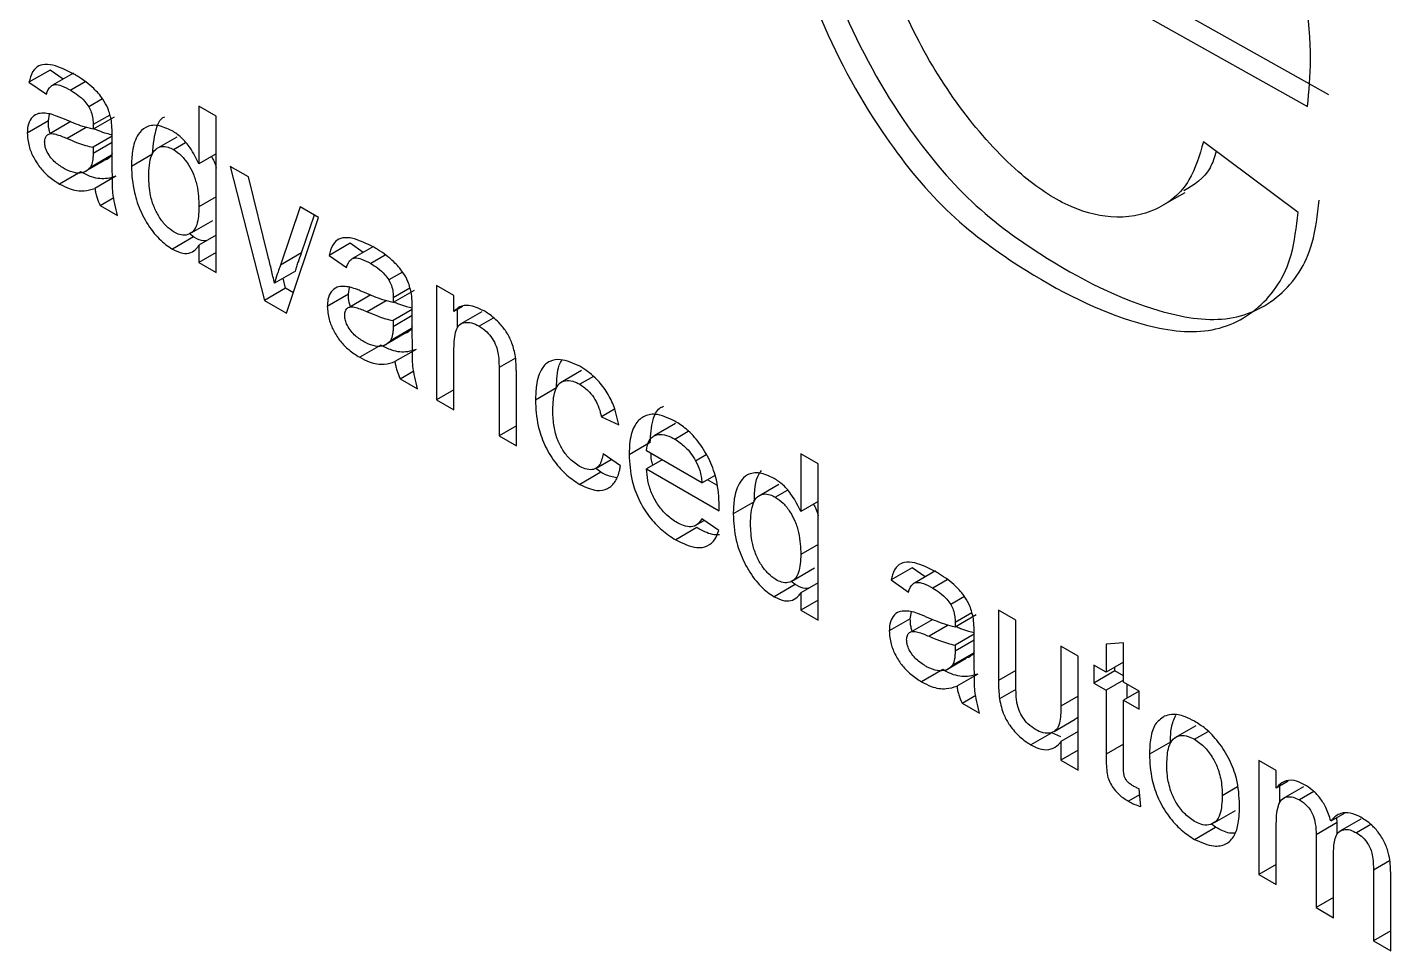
# Model space of a CAD drawing. Extents: x 75 to 2075, y 25 to 1460.
# Drawn here: x 1906.14 to 1915.29, y 1038.83 to 1045.03 of the extents above; entities that cross this region are included whole.
import ezdxf

# ---------------------------------------------------------------- set-up
doc = ezdxf.new("R2010")
doc.units = 0
doc.header["$LTSCALE"] = 5
doc.linetypes.add('SLD-KATı', pattern=[0])
doc.layers.get('0').update_dxf_attribs({"linetype": 'CONTINUOUS'})

msp = doc.modelspace()

# ---------------------------------------------------------------- linework, layer by layer
at = {"color": 7, "linetype": 'SLD-KATı'}
for p, q in [((1911.9722, 1046.2059), (1914.8755, 1044.5776)), ((1911.8308, 1046.1242), (1914.7341, 1044.496)), ((1906.294, 1044.7416), (1906.1525, 1044.66)), ((1906.3815, 1044.6809), (1906.294, 1044.7416)), ((1906.4509, 1044.721), (1906.3095, 1044.6393)), ((1906.1525, 1044.66), (1906.2689, 1044.5793)), ((1906.5285, 1044.6615), (1906.4323, 1044.606)), ((1906.6455, 1044.5489), (1906.5533, 1044.4956)), ((1907.4098, 1044.4316), (1907.2934, 1044.4988)), ((1907.2934, 1044.4988), (1907.2934, 1044.1114)), ((1906.2823, 1044.4003), (1906.1409, 1044.3186)), ((1906.2823, 1044.4003), (1906.2903, 1044.4461)), ((1906.433, 1044.3953), (1906.2916, 1044.3137)), ((1906.7241, 1044.4261), (1906.5827, 1044.3444)), ((1906.6946, 1044.4397), (1906.5833, 1044.3754)), ((1907.4098, 1043.383), (1907.4098, 1044.4316)), ((1906.5833, 1044.2231), (1906.5827, 1044.1844)), ((1906.7112, 1044.297), (1906.5833, 1044.2231)), ((1906.7113, 1044.1189), (1906.7113, 1044.283)), ((1907.1452, 1044.2919), (1907.0038, 1044.2103)), ((1907.1217, 1044.208), (1907.2033, 1044.2552)), ((1914.6706, 1043.786), (1914.0355, 1044.2596)), ((1906.5152, 1044.0538), (1906.6566, 1044.1354)), ((1906.7069, 1044.1697), (1906.5654, 1044.088)), ((1906.7113, 1044.1836), (1906.7069, 1044.1697)), ((1906.9808, 1044.1764), (1906.8394, 1044.0948)), ((1907.4098, 1044.1786), (1907.2934, 1044.1114)), ((1906.4995, 1044.0583), (1906.3581, 1043.9767)), ((1906.7363, 1044.0292), (1906.5949, 1043.9475)), ((1907.6261, 1044.0244), (1907.5029, 1044.0955)), ((1907.5029, 1044.0955), (1907.7336, 1043.1961)), ((1907.7583, 1043.4891), (1907.6261, 1044.0244)), ((1906.6298, 1043.8333), (1906.7219, 1043.8864)), ((1907.4098, 1043.89), (1907.2934, 1043.8228)), ((1913.7707, 1043.8384), (1913.9121, 1043.9201)), ((1906.6298, 1043.8333), (1906.7463, 1043.7661)), ((1907.9735, 1043.8238), (1907.8406, 1043.433)), ((1907.8811, 1043.1109), (1908.0967, 1043.7527)), ((1908.0967, 1043.7527), (1907.9735, 1043.8238)), ((1907.982, 1043.5147), (1908.0685, 1043.769)), ((1907.2446, 1043.6512), (1907.386, 1043.7328)), ((1907.256, 1043.6216), (1907.1146, 1043.54)), ((1907.256, 1043.6216), (1907.2268, 1043.6445)), ((1907.4098, 1043.6331), (1907.2934, 1043.5659)), ((1908.3079, 1043.579), (1908.1665, 1043.4973)), ((1908.3955, 1043.5183), (1908.3079, 1043.579)), ((1907.2934, 1043.5659), (1907.2934, 1043.4502)), ((1907.4098, 1043.5174), (1907.2934, 1043.4502)), ((1907.982, 1043.5147), (1907.8406, 1043.433)), ((1908.1665, 1043.4973), (1908.2829, 1043.4167)), ((1908.4649, 1043.5583), (1908.3234, 1043.4767)), ((1908.5425, 1043.4989), (1908.4463, 1043.4434)), ((1907.2934, 1043.4502), (1907.4098, 1043.383)), ((1907.9412, 1043.3924), (1907.7998, 1043.3108)), ((1908.6595, 1043.3862), (1908.5672, 1043.333)), ((1907.875, 1043.2777), (1907.8579, 1043.3443)), ((1909.0047, 1043.2285), (1908.8883, 1043.2957)), ((1908.8883, 1043.2957), (1908.8883, 1042.5295)), ((1907.875, 1043.2777), (1907.7336, 1043.1961)), ((1907.927, 1043.2477), (1907.875, 1043.2777)), ((1908.2963, 1043.2376), (1908.1549, 1043.156)), ((1908.2963, 1043.2376), (1908.3043, 1043.2834)), ((1908.447, 1043.2326), (1908.3055, 1043.151)), ((1908.7381, 1043.2634), (1908.5967, 1043.1818)), ((1908.7086, 1043.277), (1908.5973, 1043.2127)), ((1909.0047, 1043.1216), (1909.0047, 1043.2285)), ((1907.7336, 1043.1961), (1907.8811, 1043.1109)), ((1908.7252, 1043.1343), (1908.5973, 1043.0605)), ((1908.7253, 1042.9563), (1908.7253, 1043.1203)), ((1909.0628, 1043.1551), (1909.0047, 1043.1216)), ((1909.0297, 1043.0113), (1909.0297, 1043.1361)), ((1909.1922, 1043.1198), (1909.0507, 1043.0382)), ((1908.5973, 1043.0605), (1908.5967, 1043.0217)), ((1908.7253, 1043.021), (1908.7208, 1043.007)), ((1909.269, 1043.0776), (1909.1744, 1043.023)), ((1908.5292, 1042.8911), (1908.6706, 1042.9728)), ((1908.7208, 1043.007), (1908.5794, 1042.9254)), ((1908.5135, 1042.8957), (1908.3721, 1042.8141)), ((1908.7503, 1042.8665), (1908.6089, 1042.7849)), ((1909.0047, 1042.4623), (1909.0047, 1042.8731)), ((1909.3074, 1042.745), (1909.3074, 1042.2875)), ((1908.6438, 1042.6706), (1908.7359, 1042.7238)), ((1908.6438, 1042.6706), (1908.7602, 1042.6034)), ((1909.4238, 1042.2203), (1909.4238, 1042.6892)), ((1909.8609, 1042.7247), (1909.7195, 1042.6431)), ((1909.9412, 1042.6853), (1909.8504, 1042.6328)), ((1909.0047, 1042.5967), (1908.8883, 1042.5295)), ((1909.6933, 1042.6082), (1909.5519, 1042.5266)), ((1908.8883, 1042.5295), (1909.0047, 1042.4623)), ((1910.0814, 1042.4656), (1909.9942, 1042.4153)), ((1909.9942, 1042.4153), (1910.1106, 1042.3616)), ((1909.4238, 1042.3548), (1909.3074, 1042.2875)), ((1909.3074, 1042.2875), (1909.4238, 1042.2203)), ((1910.4912, 1042.3689), (1910.3498, 1042.2872)), ((1910.4866, 1042.2655), (1910.5773, 1042.3178)), ((1910.3219, 1042.2418), (1910.1805, 1042.1601)), ((1909.9585, 1042.0692), (1910.0611, 1042.1284)), ((1910.1223, 1042.086), (1910.0059, 1042.1666)), ((1910.6694, 1041.9718), (1910.2969, 1042.1868)), ((1910.4017, 1042.1263), (1910.2969, 1042.0658)), ((1910.6267, 1042.1204), (1910.6972, 1042.161)), ((1911.4494, 1042.0995), (1911.333, 1042.1667)), ((1911.333, 1042.1667), (1911.333, 1041.7794)), ((1909.9912, 1042.0426), (1909.8498, 1041.961)), ((1909.9912, 1042.0426), (1909.9558, 1042.0697)), ((1910.2969, 1042.0658), (1910.7853, 1041.7839)), ((1910.6694, 1041.9718), (1910.756, 1042.0217)), ((1911.4494, 1041.051), (1911.4494, 1042.0995)), ((1910.7702, 1041.9559), (1910.7061, 1041.9929)), ((1911.1848, 1041.9599), (1911.0434, 1041.8782)), ((1911.1613, 1041.876), (1911.2429, 1041.9231)), ((1911.0204, 1041.8444), (1910.879, 1041.7628)), ((1911.4494, 1041.8466), (1911.333, 1041.7794)), ((1910.6348, 1041.6711), (1910.4934, 1041.5895)), ((1910.6205, 1041.6828), (1910.6841, 1041.7195)), ((1910.7822, 1041.6512), (1910.6682, 1041.7305)), ((1911.4494, 1041.558), (1911.333, 1041.4908)), ((1911.2842, 1041.3192), (1911.4256, 1041.4008)), ((1912.0798, 1041.4015), (1911.9384, 1041.3199)), ((1912.1674, 1041.3408), (1912.0798, 1041.4015)), ((1912.2367, 1041.3809), (1912.0953, 1041.2992)), ((1911.2956, 1041.2896), (1911.1542, 1041.208)), ((1911.2956, 1041.2896), (1911.2664, 1041.3125)), ((1911.4494, 1041.3011), (1911.333, 1041.2339)), ((1911.9384, 1041.3199), (1912.0548, 1041.2392)), ((1912.3143, 1041.3215), (1912.2181, 1041.2659)), ((1911.333, 1041.2339), (1911.333, 1041.1182)), ((1912.4313, 1041.2088), (1912.3391, 1041.1556)), ((1911.4494, 1041.1854), (1911.333, 1041.1182)), ((1911.333, 1041.1182), (1911.4494, 1041.051)), ((1912.0681, 1041.0602), (1912.0761, 1041.106)), ((1912.4805, 1041.0996), (1912.3691, 1041.0353)), ((1912.7766, 1041.0511), (1912.6601, 1041.1183)), ((1912.6601, 1041.1183), (1912.6601, 1040.6459)), ((1912.0681, 1041.0602), (1911.9267, 1040.9786)), ((1912.2188, 1041.0552), (1912.0774, 1040.9736)), ((1912.51, 1041.086), (1912.3686, 1041.0043)), ((1912.7766, 1040.6344), (1912.7766, 1041.0511)), ((1912.4971, 1040.9569), (1912.3691, 1040.883)), ((1912.4972, 1040.7788), (1912.4972, 1040.9429)), ((1912.4927, 1040.8296), (1912.3513, 1040.748)), ((1912.3691, 1040.883), (1912.3686, 1040.8443)), ((1912.4972, 1040.8435), (1912.4927, 1040.8296)), ((1913.1956, 1040.8092), (1913.0792, 1040.8764)), ((1913.0792, 1040.8764), (1913.0792, 1040.4739)), ((1913.4983, 1040.8974), (1913.3819, 1040.8882)), ((1913.3819, 1040.8882), (1913.3819, 1040.7016)), ((1913.4983, 1040.6344), (1913.4983, 1040.8974)), ((1912.3011, 1040.7137), (1912.4425, 1040.7953)), ((1913.1956, 1040.0429), (1913.1956, 1040.8092)), ((1913.3819, 1040.7016), (1913.3004, 1040.7487)), ((1913.3004, 1040.7487), (1913.3004, 1040.6277)), ((1913.4983, 1040.7688), (1913.3819, 1040.7016)), ((1913.4418, 1040.7093), (1913.4418, 1040.7362)), ((1912.2853, 1040.7183), (1912.1439, 1040.6366)), ((1912.5222, 1040.6891), (1912.3807, 1040.6074)), ((1913.4418, 1040.7093), (1913.3004, 1040.6277)), ((1913.4983, 1040.6478), (1913.3819, 1040.5806)), ((1913.4983, 1040.6767), (1913.4418, 1040.7093)), ((1912.4157, 1040.4932), (1912.5077, 1040.5463)), ((1912.7772, 1040.5854), (1912.6667, 1040.5216)), ((1913.3004, 1040.6277), (1913.3819, 1040.5806)), ((1913.3819, 1040.5806), (1913.3819, 1040.1507)), ((1913.6031, 1040.5739), (1913.4983, 1040.6344)), ((1913.6031, 1040.5739), (1913.4983, 1040.5134)), ((1913.5233, 1040.5279), (1913.5233, 1040.62)), ((1913.6031, 1040.453), (1913.6031, 1040.5739)), ((1912.4157, 1040.4932), (1912.5321, 1040.426)), ((1913.4983, 1040.0786), (1913.4983, 1040.5134)), ((1913.4983, 1040.5134), (1913.6031, 1040.453)), ((1913.0341, 1040.3036), (1913.1755, 1040.3852)), ((1913.0189, 1040.2948), (1912.8775, 1040.2131)), ((1913.0791, 1040.2686), (1913.0189, 1040.2948)), ((1913.1956, 1040.3025), (1913.0792, 1040.2353)), ((1913.9844, 1040.342), (1913.843, 1040.2603)), ((1913.976, 1040.2511), (1914.0664, 1040.3033)), ((1913.0792, 1040.2353), (1913.0792, 1040.1101)), ((1913.8144, 1040.2321), (1913.6729, 1040.1505)), ((1913.1956, 1040.1773), (1913.0792, 1040.1101)), ((1913.0792, 1040.1101), (1913.1956, 1040.0429)), ((1914.5242, 1040.0422), (1914.4078, 1040.1094)), ((1914.4078, 1040.1094), (1914.4078, 1039.3431)), ((1914.5242, 1039.9227), (1914.5242, 1040.0422)), ((1913.6147, 1039.7991), (1913.6031, 1039.9186)), ((1914.2636, 1039.9313), (1914.1619, 1039.8726)), ((1914.6046, 1039.9691), (1914.5242, 1039.9227)), ((1914.5492, 1039.8247), (1914.5492, 1039.9371)), ((1914.7076, 1039.9322), (1914.5662, 1039.8506)), ((1913.6071, 1039.8778), (1913.5327, 1039.8349)), ((1914.7758, 1039.8997), (1914.6803, 1039.8445)), ((1914.1088, 1039.6924), (1914.2502, 1039.774)), ((1914.9799, 1039.7539), (1914.8902, 1039.7021)), ((1914.9334, 1039.6918), (1914.9299, 1039.7251)), ((1913.976, 1039.579), (1914.1174, 1039.6606)), ((1914.1174, 1039.6606), (1914.0868, 1039.6841)), ((1914.5242, 1039.2759), (1914.5242, 1039.6662)), ((1914.9334, 1039.6918), (1914.792, 1039.6101)), ((1914.9334, 1039.6116), (1914.9334, 1039.6918)), ((1915.0926, 1039.7156), (1914.9512, 1039.6339)), ((1915.1592, 1039.6787), (1915.0634, 1039.6234)), ((1914.792, 1039.6101), (1914.792, 1039.1214)), ((1914.9084, 1039.0541), (1914.9084, 1039.4913)), ((1914.5242, 1039.4103), (1914.4078, 1039.3431)), ((1915.1762, 1039.3734), (1915.1762, 1038.8996)), ((1914.4078, 1039.3431), (1914.5242, 1039.2759)), ((1915.2926, 1038.8324), (1915.2926, 1039.3558)), ((1914.9084, 1039.1886), (1914.792, 1039.1214)), ((1914.792, 1039.1214), (1914.9084, 1039.0541)), ((1915.2926, 1038.9668), (1915.1762, 1038.8996)), ((1915.1762, 1038.8996), (1915.2926, 1038.8324))]:
    msp.add_line(p, q, dxfattribs=at)
at = {"color": 8, "linetype": 'SLD-KATı'}
for p, q in [((1906.5366, 1044.3566), (1906.4081, 1044.2824)), ((1906.5827, 1044.1844), (1906.7113, 1044.2586)), ((1908.5506, 1043.194), (1908.4221, 1043.1198)), ((1908.5967, 1043.0217), (1908.7253, 1043.0959)), ((1909.4185, 1042.8092), (1909.3074, 1042.745)), ((1912.3225, 1041.0165), (1912.1939, 1040.9423)), ((1912.3686, 1040.8443), (1912.4972, 1040.9185)), ((1912.7766, 1040.7131), (1912.6601, 1040.6459)), ((1913.1956, 1040.5411), (1913.0792, 1040.4739)), ((1913.4983, 1040.2179), (1913.3819, 1040.1507)), ((1915.2843, 1039.4359), (1915.1762, 1039.3734))]:
    msp.add_line(p, q, dxfattribs=at)
at = {"color": 7, "linetype": 'SLD-KATı'}
for points, knots in [([(1914.7341, 1044.496), (1914.7435, 1044.5995), (1914.776, 1044.9576), (1914.6535, 1045.68), (1914.3404, 1046.5364), (1913.9153, 1047.2604), (1913.4441, 1047.7755), (1912.9302, 1048.121), (1912.3588, 1048.3322), (1911.7887, 1048.3149), (1911.3689, 1047.9979), (1911.2292, 1047.5937), (1911.2079, 1047.3587), (1911.2048, 1047.3249)], [0, 0, 0, 0, 0.04943, 0.170898, 0.294157, 0.391934, 0.475224, 0.55822, 0.65753, 0.774977, 0.88758, 0.98383, 1, 1, 1, 1]), ([(1911.2048, 1047.3249), (1911.1912, 1047.225), (1911.1344, 1046.8064), (1911.1459, 1046.0809), (1911.4179, 1045.1255), (1911.8197, 1044.3713), (1912.3009, 1043.7745), (1912.8994, 1043.3391), (1913.4952, 1043.042), (1914.0587, 1042.9509), (1914.4211, 1043.1177), (1914.629, 1043.4206), (1914.6594, 1043.6876), (1914.6706, 1043.786)], [0, 0, 0, 0, 0.047453, 0.198857, 0.306553, 0.414427, 0.497067, 0.57973, 0.713869, 0.794697, 0.875772, 0.954184, 1, 1, 1, 1]), ([(1911.3462, 1047.4065), (1911.3327, 1047.3066), (1911.2759, 1046.8881), (1911.2873, 1046.1625), (1911.5593, 1045.2071), (1911.9611, 1044.4529), (1912.4424, 1043.8562), (1913.0408, 1043.4207), (1913.6366, 1043.1237), (1914.2001, 1043.0325), (1914.5625, 1043.1993), (1914.7704, 1043.5022), (1914.8008, 1043.7692), (1914.812, 1043.8677)], [0, 0, 0, 0, 0.047453, 0.198857, 0.306553, 0.414427, 0.497067, 0.57973, 0.713869, 0.794697, 0.875772, 0.954184, 1, 1, 1, 1]), ([(1914.0355, 1044.2596), (1914.0084, 1044.1685), (1913.9477, 1043.9636), (1913.7262, 1043.786), (1913.4354, 1043.7312), (1913.1091, 1043.8206), (1912.7583, 1044.0663), (1912.4073, 1044.4574), (1912.0776, 1044.986), (1911.8674, 1045.5209), (1911.8097, 1045.9146), (1911.8261, 1046.0774), (1911.8308, 1046.1242)], [0, 0, 0, 0, 0.08451, 0.190009, 0.296524, 0.389322, 0.482216, 0.602833, 0.725593, 0.867553, 0.961857, 1, 1, 1, 1]), ([(1906.4532, 1044.7149), (1906.4054, 1044.7392), (1906.3324, 1044.7763), (1906.2452, 1044.783), (1906.191, 1044.7572), (1906.1647, 1044.7095), (1906.1555, 1044.6719), (1906.1525, 1044.66)], [0, 0, 0, 0, 0.36055, 0.551569, 0.709309, 0.907228, 1, 1, 1, 1]), ([(1906.7057, 1044.4011), (1906.6994, 1044.4293), (1906.6886, 1044.4782), (1906.6451, 1044.5557), (1906.5751, 1044.6335), (1906.5066, 1044.6831), (1906.4616, 1044.7099), (1906.4532, 1044.7149)], [0, 0, 0, 0, 0.2058886, 0.3574239, 0.5758367, 0.920532, 1, 1, 1, 1]), ([(1906.2689, 1044.5793), (1906.2771, 1044.6005), (1906.2894, 1044.6326), (1906.3294, 1044.6477), (1906.376, 1044.6362), (1906.4116, 1044.6171), (1906.4323, 1044.606)], [0, 0, 0, 0, 0.32916, 0.497847, 0.708954, 1, 1, 1, 1]), ([(1906.4323, 1044.606), (1906.4483, 1044.596), (1906.4805, 1044.576), (1906.5228, 1044.5383), (1906.5446, 1044.5077), (1906.5533, 1044.4956)], [0, 0, 0, 0, 0.375568, 0.753665, 1, 1, 1, 1]), ([(1906.5533, 1044.4956), (1906.5597, 1044.4834), (1906.5742, 1044.4563), (1906.5821, 1044.4144), (1906.5829, 1044.388), (1906.5833, 1044.3754)], [0, 0, 0, 0, 0.300025, 0.66691, 1, 1, 1, 1]), ([(1906.2951, 1044.447), (1906.2637, 1044.4514), (1906.213, 1044.4584), (1906.1649, 1044.4195), (1906.1435, 1044.3727), (1906.1417, 1044.3343), (1906.1409, 1044.3186)], [0, 0, 0, 0, 0.377155, 0.609217, 0.840742, 1, 1, 1, 1]), ([(1906.2957, 1044.316), (1906.2925, 1044.3257), (1906.2827, 1044.3553), (1906.2825, 1044.3822), (1906.2823, 1044.4003)], [0, 0, 0, 0, 0.326525, 1, 1, 1, 1]), ([(1906.3908, 1044.4111), (1906.3828, 1044.4146), (1906.3667, 1044.4215), (1906.3347, 1044.4344), (1906.3109, 1044.442), (1906.2951, 1044.447)], [0, 0, 0, 0, 0.250206, 0.500436, 1, 1, 1, 1]), ([(1906.5827, 1044.3444), (1906.56, 1044.3498), (1906.5173, 1044.36), (1906.4528, 1044.3847), (1906.4115, 1044.4023), (1906.3908, 1044.4111)], [0, 0, 0, 0, 0.361582, 0.680507, 1, 1, 1, 1]), ([(1906.7113, 1044.283), (1906.7113, 1044.2926), (1906.7112, 1044.3119), (1906.7104, 1044.3508), (1906.7076, 1044.381), (1906.7057, 1044.4011)], [0, 0, 0, 0, 0.250446, 0.500916, 1, 1, 1, 1]), ([(1906.9808, 1044.1764), (1906.9871, 1044.2422), (1906.9965, 1044.3401), (1907.0371, 1044.419), (1907.0617, 1044.4274), (1907.0629, 1044.4279)], [0, 0, 0, 0, 0.6594878, 0.9823993, 1, 1, 1, 1]), ([(1906.1409, 1044.3186), (1906.143, 1044.2896), (1906.1467, 1044.2366), (1906.1816, 1044.153), (1906.2277, 1044.082), (1906.289, 1044.0206), (1906.3334, 1043.9924), (1906.3581, 1043.9767)], [0, 0, 0, 0, 0.22145, 0.404864, 0.587972, 0.771466, 1, 1, 1, 1]), ([(1906.2573, 1044.259), (1906.2583, 1044.2692), (1906.2603, 1044.2898), (1906.2756, 1044.3086), (1906.2997, 1044.3176), (1906.3449, 1044.3091), (1906.3827, 1044.2931), (1906.4081, 1044.2824)], [0, 0, 0, 0, 0.14185, 0.284625, 0.418595, 0.61021, 1, 1, 1, 1]), ([(1906.5833, 1044.3754), (1906.5833, 1044.3728), (1906.5832, 1044.3676), (1906.5829, 1044.3574), (1906.5828, 1044.3496), (1906.5827, 1044.3444)], [0, 0, 0, 0, 0.250125, 0.500209, 1, 1, 1, 1]), ([(1906.589, 1044.348), (1906.5992, 1044.3438), (1906.6272, 1044.3322), (1906.6682, 1044.3176), (1906.6983, 1044.3109), (1906.7112, 1044.308)], [0, 0, 0, 0, 0.246328, 0.678209, 1, 1, 1, 1]), ([(1907.1141, 1044.3334), (1907.0812, 1044.3486), (1907.016, 1044.3786), (1906.9352, 1044.3651), (1906.8747, 1044.3049), (1906.8443, 1044.2101), (1906.8409, 1044.1293), (1906.8394, 1044.0948)], [0, 0, 0, 0, 0.198873, 0.394114, 0.563062, 0.813689, 1, 1, 1, 1]), ([(1907.2934, 1044.1114), (1907.2752, 1044.1484), (1907.2432, 1044.2137), (1907.1774, 1044.2914), (1907.1346, 1044.3198), (1907.1141, 1044.3334)], [0, 0, 0, 0, 0.4047917, 0.71443, 1, 1, 1, 1]), ([(1906.3846, 1044.0824), (1906.3633, 1044.0959), (1906.3312, 1044.1164), (1906.2921, 1044.1605), (1906.2708, 1044.1973), (1906.2588, 1044.2318), (1906.2578, 1044.2503), (1906.2573, 1044.259)], [0, 0, 0, 0, 0.364248, 0.548916, 0.73488, 0.874247, 1, 1, 1, 1]), ([(1906.4081, 1044.2824), (1906.4315, 1044.2727), (1906.4727, 1044.2554), (1906.5314, 1044.2345), (1906.5659, 1044.2269), (1906.5833, 1044.2231)], [0, 0, 0, 0, 0.39474, 0.696494, 1, 1, 1, 1]), ([(1906.9558, 1044.0278), (1906.9577, 1044.0794), (1906.9605, 1044.1521), (1907.0005, 1044.2132), (1907.0401, 1044.2315), (1907.083, 1044.2277), (1907.1102, 1044.2139), (1907.1217, 1044.208)], [0, 0, 0, 0, 0.412604, 0.581335, 0.750542, 0.894375, 1, 1, 1, 1]), ([(1907.1217, 1044.208), (1907.1396, 1044.1958), (1907.1757, 1044.1713), (1907.2214, 1044.1116), (1907.2582, 1044.0431), (1907.2891, 1043.9422), (1907.2917, 1043.8706), (1907.2934, 1043.8228)], [0, 0, 0, 0, 0.158192, 0.317624, 0.465085, 0.642756, 1, 1, 1, 1]), ([(1906.5827, 1044.1844), (1906.5826, 1044.1753), (1906.5823, 1044.1572), (1906.5793, 1044.1225), (1906.571, 1044.1018), (1906.5654, 1044.088)], [0, 0, 0, 0, 0.2522017, 0.5046828, 1, 1, 1, 1]), ([(1906.7069, 1044.1697), (1906.6941, 1044.1544), (1906.6801, 1044.1376), (1906.6582, 1044.1367), (1906.6562, 1044.1366)], [0, 0, 0, 0, 0.910938, 1, 1, 1, 1]), ([(1906.7463, 1043.7661), (1906.7335, 1043.8176), (1906.7117, 1043.906), (1906.7122, 1044.0191), (1906.7116, 1044.0856), (1906.7113, 1044.1189)], [0, 0, 0, 0, 0.410264, 0.704839, 1, 1, 1, 1]), ([(1907.3783, 1044.1604), (1907.3844, 1044.1499), (1907.3989, 1044.1248), (1907.4058, 1044.0984), (1907.4098, 1044.083)], [0, 0, 0, 0, 0.419276, 1, 1, 1, 1]), ([(1914.1215, 1044.1955), (1914.1093, 1044.1568), (1914.0693, 1044.0294), (1913.9721, 1043.9717), (1913.9044, 1043.9316)], [0, 0, 0, 0, 0.303537, 1, 1, 1, 1]), ([(1906.5654, 1044.088), (1906.5516, 1044.075), (1906.5249, 1044.0498), (1906.4641, 1044.0477), (1906.4158, 1044.0652), (1906.3885, 1044.0802), (1906.3846, 1044.0824)], [0, 0, 0, 0, 0.318108, 0.615426, 0.945268, 1, 1, 1, 1]), ([(1906.7363, 1044.0292), (1906.7177, 1044.0233), (1906.6687, 1044.008), (1906.5872, 1044.0134), (1906.5242, 1044.0457), (1906.4995, 1044.0583)], [0, 0, 0, 0, 0.272803, 0.715092, 1, 1, 1, 1]), ([(1906.8394, 1044.0948), (1906.8428, 1044.0376), (1906.8488, 1043.9386), (1906.9017, 1043.7836), (1906.9765, 1043.6588), (1907.054, 1043.5784), (1907.0998, 1043.5494), (1907.1146, 1043.54)], [0, 0, 0, 0, 0.291209, 0.504512, 0.719263, 0.90924, 1, 1, 1, 1]), ([(1907.1264, 1043.6541), (1907.1086, 1043.6665), (1907.073, 1043.6912), (1907.0273, 1043.7518), (1906.9895, 1043.8225), (1906.9601, 1043.9194), (1906.9575, 1043.9861), (1906.9558, 1044.0278)], [0, 0, 0, 0, 0.1620233, 0.3246739, 0.4848521, 0.6784682, 1, 1, 1, 1]), ([(1906.3581, 1043.9767), (1906.3795, 1043.9656), (1906.4368, 1043.9358), (1906.5198, 1043.9246), (1906.5716, 1043.9404), (1906.5949, 1043.9475)], [0, 0, 0, 0, 0.2475361, 0.661562, 1, 1, 1, 1]), ([(1906.5949, 1043.9475), (1906.5964, 1043.9382), (1906.5993, 1043.9195), (1906.6093, 1043.8811), (1906.6217, 1043.8523), (1906.6298, 1043.8333)], [0, 0, 0, 0, 0.251265, 0.503068, 1, 1, 1, 1]), ([(1907.2934, 1043.8228), (1907.2916, 1043.7805), (1907.2888, 1043.7151), (1907.2542, 1043.6525), (1907.2122, 1043.6311), (1907.167, 1043.6336), (1907.1387, 1043.6479), (1907.1264, 1043.6541)], [0, 0, 0, 0, 0.350881, 0.542218, 0.734325, 0.884166, 1, 1, 1, 1]), ([(1907.3458, 1043.5962), (1907.3387, 1043.5952), (1907.3143, 1043.5919), (1907.2817, 1043.6079), (1907.2588, 1043.6201), (1907.256, 1043.6216)], [0, 0, 0, 0, 0.265695, 0.910077, 1, 1, 1, 1]), ([(1908.4672, 1043.5523), (1908.4194, 1043.5765), (1908.3463, 1043.6136), (1908.2591, 1043.6203), (1908.205, 1043.5946), (1908.1787, 1043.5468), (1908.1695, 1043.5093), (1908.1665, 1043.4973)], [0, 0, 0, 0, 0.3605496, 0.5515692, 0.7093088, 0.9072278, 1, 1, 1, 1]), ([(1907.1146, 1043.54), (1907.1386, 1043.5284), (1907.1831, 1043.5069), (1907.2398, 1043.5135), (1907.2736, 1043.5378), (1907.2886, 1043.5591), (1907.2934, 1043.5659)], [0, 0, 0, 0, 0.321163, 0.59594, 0.869692, 1, 1, 1, 1]), ([(1907.7998, 1043.3108), (1907.7966, 1043.3256), (1907.7903, 1043.3552), (1907.7771, 1043.4145), (1907.7658, 1043.4593), (1907.7583, 1043.4891)], [0, 0, 0, 0, 0.250046, 0.500101, 1, 1, 1, 1]), ([(1907.9412, 1043.3924), (1907.9443, 1043.4029), (1907.9503, 1043.424), (1907.9638, 1043.4649), (1907.9747, 1043.4948), (1907.982, 1043.5147)], [0, 0, 0, 0, 0.250034, 0.50008, 1, 1, 1, 1]), ([(1908.2829, 1043.4167), (1908.2911, 1043.4379), (1908.3034, 1043.47), (1908.3434, 1043.4851), (1908.39, 1043.4736), (1908.4256, 1043.4544), (1908.4463, 1043.4434)], [0, 0, 0, 0, 0.32916, 0.497847, 0.708954, 1, 1, 1, 1]), ([(1908.7197, 1043.2385), (1908.7134, 1043.2667), (1908.7026, 1043.3156), (1908.6591, 1043.393), (1908.5891, 1043.4709), (1908.5206, 1043.5205), (1908.4756, 1043.5473), (1908.4672, 1043.5523)], [0, 0, 0, 0, 0.205889, 0.357424, 0.575837, 0.920532, 1, 1, 1, 1]), ([(1907.8406, 1043.433), (1907.8369, 1043.4231), (1907.8295, 1043.4033), (1907.8154, 1043.363), (1907.8061, 1043.3316), (1907.7998, 1043.3108)], [0, 0, 0, 0, 0.250036, 0.50008, 1, 1, 1, 1]), ([(1908.4463, 1043.4434), (1908.4623, 1043.4334), (1908.4945, 1043.4134), (1908.5368, 1043.3757), (1908.5586, 1043.3451), (1908.5672, 1043.333)], [0, 0, 0, 0, 0.375568, 0.753665, 1, 1, 1, 1]), ([(1908.3091, 1043.2843), (1908.2777, 1043.2887), (1908.227, 1043.2958), (1908.1788, 1043.2569), (1908.1575, 1043.2101), (1908.1556, 1043.1716), (1908.1549, 1043.156)], [0, 0, 0, 0, 0.377155, 0.609217, 0.840742, 1, 1, 1, 1]), ([(1908.5672, 1043.333), (1908.5737, 1043.3208), (1908.5882, 1043.2937), (1908.596, 1043.2517), (1908.5969, 1043.2253), (1908.5973, 1043.2127)], [0, 0, 0, 0, 0.300025, 0.66691, 1, 1, 1, 1]), ([(1908.3096, 1043.1534), (1908.3065, 1043.163), (1908.2967, 1043.1926), (1908.2964, 1043.2195), (1908.2963, 1043.2376)], [0, 0, 0, 0, 0.326525, 1, 1, 1, 1]), ([(1908.4048, 1043.2484), (1908.3968, 1043.2519), (1908.3807, 1043.2588), (1908.3486, 1043.2717), (1908.3249, 1043.2793), (1908.3091, 1043.2843)], [0, 0, 0, 0, 0.250206, 0.500436, 1, 1, 1, 1]), ([(1908.5967, 1043.1818), (1908.574, 1043.1872), (1908.5313, 1043.1974), (1908.4668, 1043.2221), (1908.4255, 1043.2397), (1908.4048, 1043.2484)], [0, 0, 0, 0, 0.361582, 0.680507, 1, 1, 1, 1]), ([(1908.5973, 1043.2127), (1908.5972, 1043.2101), (1908.5972, 1043.2049), (1908.5969, 1043.1947), (1908.5968, 1043.1869), (1908.5967, 1043.1818)], [0, 0, 0, 0, 0.250125, 0.500209, 1, 1, 1, 1]), ([(1908.7253, 1043.1203), (1908.7253, 1043.13), (1908.7252, 1043.1492), (1908.7244, 1043.1881), (1908.7216, 1043.2184), (1908.7197, 1043.2385)], [0, 0, 0, 0, 0.250446, 0.500916, 1, 1, 1, 1]), ([(1908.1549, 1043.156), (1908.1569, 1043.127), (1908.1607, 1043.074), (1908.1956, 1042.9903), (1908.2417, 1042.9193), (1908.303, 1042.858), (1908.3474, 1042.8297), (1908.3721, 1042.8141)], [0, 0, 0, 0, 0.2214495, 0.4048636, 0.5879724, 0.7714656, 1, 1, 1, 1]), ([(1908.2713, 1043.0964), (1908.2723, 1043.1066), (1908.2743, 1043.1271), (1908.2896, 1043.1459), (1908.3137, 1043.155), (1908.3589, 1043.1465), (1908.3967, 1043.1305), (1908.4221, 1043.1198)], [0, 0, 0, 0, 0.14185, 0.284625, 0.418595, 0.61021, 1, 1, 1, 1]), ([(1908.4221, 1043.1198), (1908.4454, 1043.11), (1908.4866, 1043.0928), (1908.5454, 1043.0718), (1908.5799, 1043.0643), (1908.5973, 1043.0605)], [0, 0, 0, 0, 0.39474, 0.696494, 1, 1, 1, 1]), ([(1908.603, 1043.1854), (1908.6131, 1043.1812), (1908.6411, 1043.1696), (1908.6822, 1043.155), (1908.7123, 1043.1482), (1908.7251, 1043.1454)], [0, 0, 0, 0, 0.246328, 0.678209, 1, 1, 1, 1]), ([(1909.2068, 1043.1253), (1909.1717, 1043.1418), (1909.1124, 1043.1698), (1909.0439, 1043.158), (1909.017, 1043.133), (1909.0047, 1043.1216)], [0, 0, 0, 0, 0.440432, 0.744469, 1, 1, 1, 1]), ([(1909.4178, 1042.8182), (1909.4115, 1042.8486), (1909.4005, 1042.9017), (1909.3627, 1042.9792), (1909.3079, 1043.0481), (1909.2539, 1043.0967), (1909.2168, 1043.1192), (1909.2068, 1043.1253)], [0, 0, 0, 0, 0.245848, 0.431068, 0.61621, 0.896358, 1, 1, 1, 1]), ([(1908.3986, 1042.9197), (1908.3773, 1042.9333), (1908.3452, 1042.9537), (1908.3061, 1042.9979), (1908.2848, 1043.0347), (1908.2728, 1043.0692), (1908.2718, 1043.0876), (1908.2713, 1043.0964)], [0, 0, 0, 0, 0.364248, 0.548916, 0.73488, 0.874247, 1, 1, 1, 1]), ([(1908.5967, 1043.0217), (1908.5966, 1043.0126), (1908.5962, 1042.9945), (1908.5933, 1042.9599), (1908.585, 1042.9391), (1908.5794, 1042.9254)], [0, 0, 0, 0, 0.252202, 0.504683, 1, 1, 1, 1]), ([(1909.0047, 1042.8731), (1909.0062, 1042.9162), (1909.0082, 1042.9781), (1909.039, 1043.0365), (1909.0782, 1043.0501), (1909.124, 1043.048), (1909.1571, 1043.0316), (1909.1744, 1043.023)], [0, 0, 0, 0, 0.362326, 0.52161, 0.682402, 0.834547, 1, 1, 1, 1]), ([(1909.1744, 1043.023), (1909.1918, 1043.0114), (1909.2228, 1042.9906), (1909.2627, 1042.9421), (1909.2891, 1042.8925), (1909.3064, 1042.8236), (1909.307, 1042.7775), (1909.3074, 1042.745)], [0, 0, 0, 0, 0.205393, 0.367371, 0.53062, 0.668555, 1, 1, 1, 1]), ([(1908.7208, 1043.007), (1908.7081, 1042.9917), (1908.694, 1042.975), (1908.6721, 1042.974), (1908.6702, 1042.9739)], [0, 0, 0, 0, 0.910938, 1, 1, 1, 1]), ([(1908.7602, 1042.6034), (1908.7475, 1042.6549), (1908.7256, 1042.7434), (1908.7262, 1042.8564), (1908.7256, 1042.923), (1908.7253, 1042.9563)], [0, 0, 0, 0, 0.4102643, 0.7048389, 1, 1, 1, 1]), ([(1908.5794, 1042.9254), (1908.5656, 1042.9124), (1908.5389, 1042.8871), (1908.478, 1042.885), (1908.4298, 1042.9025), (1908.4025, 1042.9176), (1908.3986, 1042.9197)], [0, 0, 0, 0, 0.318108, 0.615426, 0.945268, 1, 1, 1, 1]), ([(1908.7503, 1042.8665), (1908.7316, 1042.8607), (1908.6827, 1042.8454), (1908.6012, 1042.8508), (1908.5382, 1042.883), (1908.5135, 1042.8957)], [0, 0, 0, 0, 0.272803, 0.715092, 1, 1, 1, 1]), ([(1908.3721, 1042.8141), (1908.3935, 1042.8029), (1908.4508, 1042.7731), (1908.5338, 1042.7619), (1908.5856, 1042.7778), (1908.6089, 1042.7849)], [0, 0, 0, 0, 0.247536, 0.661562, 1, 1, 1, 1]), ([(1908.6089, 1042.7849), (1908.6104, 1042.7755), (1908.6133, 1042.7569), (1908.6233, 1042.7184), (1908.6356, 1042.6897), (1908.6438, 1042.6706)], [0, 0, 0, 0, 0.251265, 0.503068, 1, 1, 1, 1]), ([(1909.4238, 1042.6892), (1909.4237, 1042.6997), (1909.4236, 1042.7208), (1909.4229, 1042.7632), (1909.4198, 1042.7962), (1909.4178, 1042.8182)], [0, 0, 0, 0, 0.2503, 0.500651, 1, 1, 1, 1]), ([(1909.8496, 1042.7542), (1909.8055, 1042.7739), (1909.7328, 1042.8064), (1909.6451, 1042.7934), (1909.5852, 1042.7359), (1909.556, 1042.6403), (1909.5531, 1042.5602), (1909.5519, 1042.5266)], [0, 0, 0, 0, 0.255113, 0.420923, 0.58749, 0.826597, 1, 1, 1, 1]), ([(1909.6933, 1042.6082), (1909.6944, 1042.6636), (1909.696, 1042.7354), (1909.7231, 1042.784), (1909.7293, 1042.7951)], [0, 0, 0, 0, 0.770975, 1, 1, 1, 1]), ([(1910.1106, 1042.3616), (1910.1004, 1042.4093), (1910.0833, 1042.4895), (1910.0216, 1042.6), (1909.9451, 1042.6914), (1909.8847, 1042.7312), (1909.8496, 1042.7542)], [0, 0, 0, 0, 0.303627, 0.50945, 0.71509, 1, 1, 1, 1]), ([(1909.6683, 1042.463), (1909.6701, 1042.5073), (1909.6729, 1042.574), (1909.7063, 1042.6385), (1909.749, 1042.6614), (1909.7998, 1042.6585), (1909.8344, 1042.6409), (1909.8504, 1042.6328)], [0, 0, 0, 0, 0.344793, 0.518949, 0.694105, 0.859199, 1, 1, 1, 1]), ([(1909.8504, 1042.6328), (1909.8723, 1042.6176), (1909.9094, 1042.5918), (1909.9532, 1042.5318), (1909.9807, 1042.4734), (1909.9897, 1042.4348), (1909.9942, 1042.4153)], [0, 0, 0, 0, 0.324449, 0.548641, 0.772961, 1, 1, 1, 1]), ([(1909.5519, 1042.5266), (1909.5546, 1042.4698), (1909.5591, 1042.375), (1909.608, 1042.2283), (1909.6764, 1042.1119), (1909.7613, 1042.0182), (1909.8206, 1041.9798), (1909.8498, 1041.961)], [0, 0, 0, 0, 0.278884, 0.465383, 0.652774, 0.829289, 1, 1, 1, 1]), ([(1910.3219, 1042.2418), (1910.3253, 1042.2945), (1910.3311, 1042.3846), (1910.3683, 1042.4666), (1910.4023, 1042.4816), (1910.4108, 1042.4854)], [0, 0, 0, 0, 0.5126807, 0.8771183, 1, 1, 1, 1]), ([(1909.8458, 1042.0843), (1909.8216, 1042.1009), (1909.7794, 1042.13), (1909.7287, 1042.199), (1909.6916, 1042.2762), (1909.6712, 1042.3678), (1909.6693, 1042.4298), (1909.6683, 1042.463)], [0, 0, 0, 0, 0.213081, 0.37155, 0.529995, 0.748172, 1, 1, 1, 1]), ([(1910.4872, 1042.3862), (1910.4422, 1042.407), (1910.365, 1042.4428), (1910.2741, 1042.4214), (1910.2119, 1042.3608), (1910.1838, 1042.2658), (1910.1815, 1042.1907), (1910.1805, 1042.1601)], [0, 0, 0, 0, 0.254896, 0.437296, 0.619498, 0.844937, 1, 1, 1, 1]), ([(1910.7859, 1041.818), (1910.7829, 1041.875), (1910.778, 1041.9712), (1910.7269, 1042.1205), (1910.6555, 1042.2402), (1910.5709, 1042.3323), (1910.5133, 1042.3694), (1910.4872, 1042.3862)], [0, 0, 0, 0, 0.278876, 0.470776, 0.66322, 0.84721, 1, 1, 1, 1]), ([(1910.2969, 1042.1868), (1910.301, 1042.2121), (1910.3088, 1042.2601), (1910.352, 1042.2933), (1910.4038, 1042.2995), (1910.4502, 1042.2854), (1910.4784, 1042.27), (1910.4866, 1042.2655)], [0, 0, 0, 0, 0.259491, 0.492622, 0.692566, 0.910999, 1, 1, 1, 1]), ([(1910.4866, 1042.2655), (1910.5106, 1042.2496), (1910.5481, 1042.2246), (1910.5954, 1042.1711), (1910.6161, 1042.1376), (1910.6267, 1042.1204)], [0, 0, 0, 0, 0.461266, 0.722828, 1, 1, 1, 1]), ([(1910.0059, 1042.1666), (1909.9999, 1042.1383), (1909.9906, 1042.0939), (1909.9523, 1042.0618), (1909.9105, 1042.0573), (1909.8732, 1042.0691), (1909.8513, 1042.0812), (1909.8458, 1042.0843)], [0, 0, 0, 0, 0.341831, 0.535715, 0.729707, 0.932048, 1, 1, 1, 1]), ([(1910.1805, 1042.1601), (1910.1836, 1042.103), (1910.1886, 1042.0076), (1910.2407, 1041.8606), (1910.3112, 1041.7448), (1910.3994, 1041.65), (1910.4617, 1041.6099), (1910.4934, 1041.5895)], [0, 0, 0, 0, 0.2743927, 0.4578282, 0.6419508, 0.8178294, 1, 1, 1, 1]), ([(1910.3395, 1042.0904), (1910.3363, 1042.1017), (1910.3283, 1042.1292), (1910.3278, 1042.1543), (1910.3275, 1042.1691)], [0, 0, 0, 0, 0.409747, 1, 1, 1, 1]), ([(1910.6267, 1042.1204), (1910.637, 1042.0986), (1910.6541, 1042.0628), (1910.6649, 1042.0126), (1910.6679, 1041.9855), (1910.6694, 1041.9718)], [0, 0, 0, 0, 0.432914, 0.713091, 1, 1, 1, 1]), ([(1909.8498, 1041.961), (1909.8888, 1041.9429), (1909.9568, 1041.9114), (1910.0385, 1041.9278), (1910.0916, 1041.9768), (1910.1142, 1042.0372), (1910.1207, 1042.0765), (1910.1223, 1042.086)], [0, 0, 0, 0, 0.288959, 0.502619, 0.71619, 0.931902, 1, 1, 1, 1]), ([(1910.0964, 1042.0045), (1910.0708, 1042.0101), (1910.0363, 1042.0176), (1910.0004, 1042.0375), (1909.9912, 1042.0426)], [0, 0, 0, 0, 0.744136, 1, 1, 1, 1]), ([(1910.4952, 1041.7094), (1910.4712, 1041.7256), (1910.4266, 1041.7556), (1910.3693, 1041.8275), (1910.3279, 1041.9059), (1910.3036, 1041.9884), (1910.2992, 1042.0399), (1910.2969, 1042.0658)], [0, 0, 0, 0, 0.2222564, 0.4129625, 0.603399, 0.799995, 1, 1, 1, 1]), ([(1911.1537, 1042.0014), (1911.1208, 1042.0166), (1911.0557, 1042.0466), (1910.9748, 1042.0331), (1910.9143, 1041.9729), (1910.8839, 1041.8781), (1910.8805, 1041.7973), (1910.879, 1041.7628)], [0, 0, 0, 0, 0.198873, 0.394114, 0.563062, 0.813689, 1, 1, 1, 1]), ([(1911.0204, 1041.8444), (1911.0226, 1041.9159), (1911.0252, 1041.9992), (1911.0632, 1042.0468), (1911.0686, 1042.0535)], [0, 0, 0, 0, 0.857267, 1, 1, 1, 1]), ([(1911.333, 1041.7794), (1911.3148, 1041.8164), (1911.2828, 1041.8816), (1911.217, 1041.9593), (1911.1742, 1041.9878), (1911.1537, 1042.0014)], [0, 0, 0, 0, 0.404792, 0.71443, 1, 1, 1, 1]), ([(1910.9954, 1041.6958), (1910.9973, 1041.7474), (1911.0001, 1041.82), (1911.0401, 1041.8812), (1911.0797, 1041.8995), (1911.1226, 1041.8957), (1911.1498, 1041.8819), (1911.1613, 1041.876)], [0, 0, 0, 0, 0.412604, 0.581335, 0.750542, 0.894375, 1, 1, 1, 1]), ([(1911.1613, 1041.876), (1911.1792, 1041.8638), (1911.2153, 1041.8393), (1911.261, 1041.7796), (1911.2978, 1041.7111), (1911.3287, 1041.6102), (1911.3313, 1041.5386), (1911.333, 1041.4908)], [0, 0, 0, 0, 0.158192, 0.317624, 0.465085, 0.642756, 1, 1, 1, 1]), ([(1911.4179, 1041.8284), (1911.424, 1041.8179), (1911.4385, 1041.7928), (1911.4454, 1041.7663), (1911.4494, 1041.751)], [0, 0, 0, 0, 0.419276, 1, 1, 1, 1]), ([(1910.7853, 1041.7839), (1910.7854, 1041.7867), (1910.7855, 1041.7924), (1910.7857, 1041.8038), (1910.7858, 1041.8123), (1910.7859, 1041.818)], [0, 0, 0, 0, 0.250002, 0.500004, 1, 1, 1, 1]), ([(1910.879, 1041.7628), (1910.8824, 1041.7056), (1910.8884, 1041.6066), (1910.9413, 1041.4516), (1911.0161, 1041.3268), (1911.0936, 1041.2464), (1911.1394, 1041.2173), (1911.1542, 1041.208)], [0, 0, 0, 0, 0.291209, 0.504512, 0.719263, 0.90924, 1, 1, 1, 1]), ([(1910.4934, 1041.5895), (1910.542, 1041.5658), (1910.6191, 1041.5282), (1910.7085, 1041.5434), (1910.7583, 1041.5864), (1910.7749, 1041.6315), (1910.7822, 1041.6512)], [0, 0, 0, 0, 0.38031, 0.60296, 0.826036, 1, 1, 1, 1]), ([(1910.6682, 1041.7305), (1910.6565, 1041.7132), (1910.6361, 1041.6828), (1910.5853, 1041.6742), (1910.5384, 1041.6863), (1910.508, 1041.7025), (1910.4952, 1041.7094)], [0, 0, 0, 0, 0.328666, 0.575681, 0.821025, 1, 1, 1, 1]), ([(1910.7866, 1041.6228), (1910.7711, 1041.6227), (1910.724, 1041.6224), (1910.6706, 1041.6515), (1910.6348, 1041.6711)], [0, 0, 0, 0, 0.328767, 1, 1, 1, 1]), ([(1911.166, 1041.3221), (1911.1482, 1041.3345), (1911.1126, 1041.3592), (1911.0669, 1041.4198), (1911.0291, 1041.4905), (1910.9997, 1041.5874), (1910.9971, 1041.6541), (1910.9954, 1041.6958)], [0, 0, 0, 0, 0.162023, 0.324674, 0.484852, 0.678468, 1, 1, 1, 1]), ([(1911.333, 1041.4908), (1911.3312, 1041.4485), (1911.3284, 1041.3831), (1911.2938, 1041.3205), (1911.2518, 1041.2991), (1911.2066, 1041.3016), (1911.1783, 1041.3159), (1911.166, 1041.3221)], [0, 0, 0, 0, 0.350881, 0.542218, 0.734325, 0.884166, 1, 1, 1, 1]), ([(1912.239, 1041.3748), (1912.1913, 1041.3991), (1912.1182, 1041.4362), (1912.031, 1041.4429), (1911.9769, 1041.4171), (1911.9505, 1041.3694), (1911.9413, 1041.3319), (1911.9384, 1041.3199)], [0, 0, 0, 0, 0.36055, 0.551569, 0.709309, 0.907228, 1, 1, 1, 1]), ([(1912.4915, 1041.061), (1912.4853, 1041.0892), (1912.4744, 1041.1381), (1912.4309, 1041.2156), (1912.361, 1041.2935), (1912.2924, 1041.3431), (1912.2475, 1041.3698), (1912.239, 1041.3748)], [0, 0, 0, 0, 0.2058886, 0.3574239, 0.5758367, 0.920532, 1, 1, 1, 1]), ([(1911.3854, 1041.2642), (1911.3783, 1041.2632), (1911.3539, 1041.2598), (1911.3213, 1041.2759), (1911.2984, 1041.2881), (1911.2956, 1041.2896)], [0, 0, 0, 0, 0.265695, 0.910077, 1, 1, 1, 1]), ([(1912.0548, 1041.2392), (1912.0629, 1041.2604), (1912.0753, 1041.2925), (1912.1152, 1041.3076), (1912.1618, 1041.2961), (1912.1975, 1041.277), (1912.2181, 1041.2659)], [0, 0, 0, 0, 0.32916, 0.497847, 0.708954, 1, 1, 1, 1]), ([(1911.1542, 1041.208), (1911.1782, 1041.1964), (1911.2227, 1041.1749), (1911.2794, 1041.1815), (1911.3132, 1041.2058), (1911.3282, 1041.2271), (1911.333, 1041.2339)], [0, 0, 0, 0, 0.321163, 0.59594, 0.869692, 1, 1, 1, 1]), ([(1912.2181, 1041.2659), (1912.2342, 1041.256), (1912.2664, 1041.2359), (1912.3086, 1041.1982), (1912.3305, 1041.1676), (1912.3391, 1041.1556)], [0, 0, 0, 0, 0.375568, 0.753665, 1, 1, 1, 1]), ([(1912.081, 1041.1069), (1912.0496, 1041.1113), (1911.9989, 1041.1183), (1911.9507, 1041.0794), (1911.9293, 1041.0326), (1911.9275, 1040.9942), (1911.9267, 1040.9786)], [0, 0, 0, 0, 0.377155, 0.609217, 0.840742, 1, 1, 1, 1]), ([(1912.1767, 1041.071), (1912.1686, 1041.0745), (1912.1525, 1041.0814), (1912.1205, 1041.0943), (1912.0968, 1041.1019), (1912.081, 1041.1069)], [0, 0, 0, 0, 0.250206, 0.500436, 1, 1, 1, 1]), ([(1912.3391, 1041.1556), (1912.3456, 1041.1434), (1912.36, 1041.1162), (1912.3679, 1041.0743), (1912.3687, 1041.0479), (1912.3691, 1041.0353)], [0, 0, 0, 0, 0.300025, 0.66691, 1, 1, 1, 1]), ([(1912.0815, 1040.9759), (1912.0783, 1040.9856), (1912.0685, 1041.0152), (1912.0683, 1041.0421), (1912.0681, 1041.0602)], [0, 0, 0, 0, 0.326525, 1, 1, 1, 1]), ([(1912.3686, 1041.0043), (1912.3459, 1041.0097), (1912.3032, 1041.0199), (1912.2387, 1041.0447), (1912.1973, 1041.0622), (1912.1767, 1041.071)], [0, 0, 0, 0, 0.3615815, 0.6805071, 1, 1, 1, 1]), ([(1912.3691, 1041.0353), (1912.3691, 1041.0327), (1912.3691, 1041.0275), (1912.3687, 1041.0173), (1912.3686, 1041.0095), (1912.3686, 1041.0043)], [0, 0, 0, 0, 0.250125, 0.500209, 1, 1, 1, 1]), ([(1912.3748, 1041.0079), (1912.385, 1041.0037), (1912.413, 1040.9921), (1912.4541, 1040.9775), (1912.4841, 1040.9708), (1912.497, 1040.9679)], [0, 0, 0, 0, 0.2463278, 0.6782092, 1, 1, 1, 1]), ([(1912.4972, 1040.9429), (1912.4971, 1040.9525), (1912.497, 1040.9718), (1912.4962, 1041.0107), (1912.4934, 1041.0409), (1912.4915, 1041.061)], [0, 0, 0, 0, 0.250446, 0.500916, 1, 1, 1, 1]), ([(1911.9267, 1040.9786), (1911.9288, 1040.9496), (1911.9325, 1040.8966), (1911.9674, 1040.8129), (1912.0135, 1040.7419), (1912.0748, 1040.6806), (1912.1193, 1040.6523), (1912.1439, 1040.6366)], [0, 0, 0, 0, 0.22145, 0.404864, 0.587972, 0.771466, 1, 1, 1, 1]), ([(1912.0431, 1040.9189), (1912.0441, 1040.9291), (1912.0462, 1040.9497), (1912.0615, 1040.9685), (1912.0855, 1040.9775), (1912.1307, 1040.969), (1912.1686, 1040.953), (1912.1939, 1040.9423)], [0, 0, 0, 0, 0.1418495, 0.284625, 0.4185948, 0.6102101, 1, 1, 1, 1]), ([(1912.1705, 1040.7423), (1912.1492, 1040.7558), (1912.1171, 1040.7763), (1912.0779, 1040.8204), (1912.0567, 1040.8572), (1912.0447, 1040.8918), (1912.0436, 1040.9102), (1912.0431, 1040.9189)], [0, 0, 0, 0, 0.364248, 0.548916, 0.73488, 0.874247, 1, 1, 1, 1]), ([(1912.1939, 1040.9423), (1912.2173, 1040.9326), (1912.2585, 1040.9154), (1912.3172, 1040.8944), (1912.3518, 1040.8868), (1912.3691, 1040.883)], [0, 0, 0, 0, 0.39474, 0.696494, 1, 1, 1, 1]), ([(1912.3686, 1040.8443), (1912.3684, 1040.8352), (1912.3681, 1040.8171), (1912.3652, 1040.7824), (1912.3568, 1040.7617), (1912.3513, 1040.748)], [0, 0, 0, 0, 0.252202, 0.504683, 1, 1, 1, 1]), ([(1912.4927, 1040.8296), (1912.4799, 1040.8143), (1912.4659, 1040.7975), (1912.444, 1040.7966), (1912.442, 1040.7965)], [0, 0, 0, 0, 0.910938, 1, 1, 1, 1]), ([(1912.3513, 1040.748), (1912.3375, 1040.7349), (1912.3108, 1040.7097), (1912.2499, 1040.7076), (1912.2016, 1040.7251), (1912.1744, 1040.7401), (1912.1705, 1040.7423)], [0, 0, 0, 0, 0.318108, 0.615426, 0.945268, 1, 1, 1, 1]), ([(1912.5321, 1040.426), (1912.5194, 1040.4775), (1912.4975, 1040.566), (1912.498, 1040.679), (1912.4974, 1040.7455), (1912.4972, 1040.7788)], [0, 0, 0, 0, 0.410264, 0.704839, 1, 1, 1, 1]), ([(1912.5222, 1040.6891), (1912.5035, 1040.6832), (1912.4546, 1040.6679), (1912.3731, 1040.6733), (1912.31, 1040.7056), (1912.2853, 1040.7183)], [0, 0, 0, 0, 0.272803, 0.715092, 1, 1, 1, 1]), ([(1912.6601, 1040.6459), (1912.6602, 1040.6358), (1912.6602, 1040.6156), (1912.6612, 1040.5747), (1912.6645, 1040.5428), (1912.6667, 1040.5216)], [0, 0, 0, 0, 0.250363, 0.500759, 1, 1, 1, 1]), ([(1912.1439, 1040.6366), (1912.1653, 1040.6255), (1912.2226, 1040.5957), (1912.3057, 1040.5845), (1912.3575, 1040.6003), (1912.3807, 1040.6074)], [0, 0, 0, 0, 0.247536, 0.661562, 1, 1, 1, 1]), ([(1912.3807, 1040.6074), (1912.3822, 1040.5981), (1912.3851, 1040.5794), (1912.3952, 1040.541), (1912.4075, 1040.5123), (1912.4157, 1040.4932)], [0, 0, 0, 0, 0.2512645, 0.5030681, 1, 1, 1, 1]), ([(1912.7833, 1040.496), (1912.7817, 1040.5081), (1912.7787, 1040.5321), (1912.777, 1040.5781), (1912.7767, 1040.6119), (1912.7766, 1040.6344)], [0, 0, 0, 0, 0.250941, 0.501439, 1, 1, 1, 1]), ([(1912.6667, 1040.5216), (1912.6742, 1040.4849), (1912.6866, 1040.4247), (1912.7392, 1040.335), (1912.8022, 1040.2637), (1912.8524, 1040.23), (1912.8775, 1040.2131)], [0, 0, 0, 0, 0.293285, 0.482103, 0.740921, 1, 1, 1, 1]), ([(1912.9088, 1040.316), (1912.8912, 1040.3278), (1912.8607, 1040.3482), (1912.8222, 1040.3954), (1912.7955, 1040.4453), (1912.7874, 1040.479), (1912.7833, 1040.496)], [0, 0, 0, 0, 0.3087541, 0.5363412, 0.7648582, 1, 1, 1, 1]), ([(1913.0792, 1040.4739), (1913.0785, 1040.4333), (1913.0775, 1040.3733), (1913.0514, 1040.3127), (1913.0124, 1040.2901), (1912.9627, 1040.29), (1912.9256, 1040.3079), (1912.9088, 1040.316)], [0, 0, 0, 0, 0.332058, 0.490904, 0.650906, 0.841885, 1, 1, 1, 1]), ([(1913.1742, 1040.3872), (1913.1826, 1040.3913), (1913.1914, 1040.3957), (1913.1955, 1040.406), (1913.1956, 1040.4065)], [0, 0, 0, 0, 0.951886, 1, 1, 1, 1]), ([(1913.7728, 1040.4052), (1913.7505, 1040.3893), (1913.7061, 1040.3578), (1913.6773, 1040.2619), (1913.6744, 1040.1877), (1913.6729, 1040.1505)], [0, 0, 0, 0, 0.334287, 0.665975, 1, 1, 1, 1]), ([(1913.976, 1040.3721), (1913.9546, 1040.3833), (1913.9009, 1040.4112), (1913.8297, 1040.4231), (1913.7885, 1040.4101), (1913.7728, 1040.4052)], [0, 0, 0, 0, 0.292136, 0.730568, 1, 1, 1, 1]), ([(1913.8144, 1040.2321), (1913.8148, 1040.2653), (1913.8156, 1040.3344), (1913.8384, 1040.3857), (1913.8503, 1040.4123)], [0, 0, 0, 0, 0.480499, 1, 1, 1, 1]), ([(1914.2783, 1039.8117), (1914.2751, 1039.8691), (1914.2697, 1039.966), (1914.2137, 1040.1161), (1914.1398, 1040.2342), (1914.0557, 1040.3213), (1914.0002, 1040.3567), (1913.976, 1040.3721)], [0, 0, 0, 0, 0.282, 0.476739, 0.671833, 0.856624, 1, 1, 1, 1]), ([(1913.7894, 1040.0837), (1913.7912, 1040.1252), (1913.7942, 1040.1912), (1913.8291, 1040.2559), (1913.8756, 1040.2801), (1913.9279, 1040.2758), (1913.9619, 1040.2584), (1913.976, 1040.2511)], [0, 0, 0, 0, 0.322348, 0.51158, 0.701829, 0.875737, 1, 1, 1, 1]), ([(1912.8775, 1040.2131), (1912.9014, 1040.2015), (1912.9496, 1040.1779), (1913.0148, 1040.1813), (1913.0553, 1040.207), (1913.0739, 1040.229), (1913.0792, 1040.2353)], [0, 0, 0, 0, 0.290057, 0.586266, 0.88127, 1, 1, 1, 1]), ([(1913.976, 1040.2511), (1914.0002, 1040.2343), (1914.046, 1040.2023), (1914.1003, 1040.1257), (1914.1406, 1040.0396), (1914.1595, 1039.9529), (1914.1612, 1039.8973), (1914.1619, 1039.8726)], [0, 0, 0, 0, 0.213578, 0.405172, 0.576739, 0.812416, 1, 1, 1, 1]), ([(1913.3819, 1040.1507), (1913.3823, 1040.1164), (1913.383, 1040.0664), (1913.3912, 1039.9991), (1913.4106, 1039.9531), (1913.437, 1039.9122), (1913.4784, 1039.8687), (1913.5119, 1039.8478), (1913.5327, 1039.8349)], [0, 0, 0, 0, 0.302324, 0.440286, 0.550769, 0.660583, 0.788637, 1, 1, 1, 1]), ([(1913.6729, 1040.1505), (1913.6757, 1040.0937), (1913.6803, 1039.9985), (1913.7293, 1039.851), (1913.7986, 1039.7338), (1913.8848, 1039.6381), (1913.9456, 1039.5987), (1913.976, 1039.579)], [0, 0, 0, 0, 0.275701, 0.461649, 0.648476, 0.824439, 1, 1, 1, 1]), ([(1913.5574, 1039.9416), (1913.5499, 1039.9463), (1913.5374, 1039.9541), (1913.5209, 1039.9709), (1913.5096, 1039.9893), (1913.4976, 1040.0223), (1913.4987, 1040.0511), (1913.4984, 1040.0735), (1913.4983, 1040.0786)], [0, 0, 0, 0, 0.179327, 0.29673, 0.414371, 0.53717, 0.894909, 1, 1, 1, 1]), ([(1913.976, 1039.7), (1913.9519, 1039.7167), (1913.9057, 1039.7488), (1913.8503, 1039.8255), (1913.8101, 1039.9136), (1913.7917, 1040.0016), (1913.7901, 1040.0586), (1913.7894, 1040.0837)], [0, 0, 0, 0, 0.210257, 0.40301, 0.572372, 0.811348, 1, 1, 1, 1]), ([(1913.6031, 1039.9186), (1913.5993, 1039.9203), (1913.5917, 1039.9239), (1913.5765, 1039.9312), (1913.5651, 1039.9374), (1913.5574, 1039.9416)], [0, 0, 0, 0, 0.250077, 0.500167, 1, 1, 1, 1]), ([(1914.7138, 1039.9462), (1914.6898, 1039.9577), (1914.639, 1039.9819), (1914.5745, 1039.9715), (1914.54, 1039.9436), (1914.5261, 1039.9251), (1914.5242, 1039.9227)], [0, 0, 0, 0, 0.307425, 0.652551, 0.954369, 1, 1, 1, 1]), ([(1914.8902, 1039.7021), (1914.8809, 1039.7333), (1914.8644, 1039.7881), (1914.8171, 1039.861), (1914.7665, 1039.9129), (1914.7311, 1039.9353), (1914.7138, 1039.9462)], [0, 0, 0, 0, 0.308816, 0.542715, 0.776664, 1, 1, 1, 1]), ([(1913.5327, 1039.8349), (1913.5396, 1039.831), (1913.5534, 1039.8233), (1913.5809, 1039.8111), (1913.6012, 1039.8039), (1913.6147, 1039.7991)], [0, 0, 0, 0, 0.250344, 0.500798, 1, 1, 1, 1]), ([(1914.1619, 1039.8726), (1914.16, 1039.8288), (1914.157, 1039.761), (1914.1211, 1039.696), (1914.0753, 1039.672), (1914.0236, 1039.6757), (1913.9898, 1039.6929), (1913.976, 1039.7)], [0, 0, 0, 0, 0.336819, 0.52072, 0.705404, 0.879535, 1, 1, 1, 1]), ([(1914.5242, 1039.6662), (1914.5248, 1039.7157), (1914.5257, 1039.785), (1914.5577, 1039.8491), (1914.5942, 1039.8674), (1914.6369, 1039.8656), (1914.6659, 1039.8515), (1914.6803, 1039.8445)], [0, 0, 0, 0, 0.403207, 0.563919, 0.725953, 0.864542, 1, 1, 1, 1]), ([(1914.6803, 1039.8445), (1914.6976, 1039.8331), (1914.7241, 1039.8155), (1914.7551, 1039.7757), (1914.7754, 1039.7332), (1914.7899, 1039.6756), (1914.7912, 1039.6343), (1914.792, 1039.6101)], [0, 0, 0, 0, 0.241565, 0.372077, 0.502537, 0.709426, 1, 1, 1, 1]), ([(1913.976, 1039.579), (1914.0202, 1039.5592), (1914.0966, 1039.525), (1914.1891, 1039.5424), (1914.2461, 1039.598), (1914.2749, 1039.6928), (1914.2771, 1039.7692), (1914.2783, 1039.8117)], [0, 0, 0, 0, 0.25061, 0.433179, 0.616407, 0.786201, 1, 1, 1, 1]), ([(1915.0914, 1039.7282), (1915.0675, 1039.7397), (1915.0196, 1039.7626), (1914.9499, 1039.7569), (1914.9113, 1039.7272), (1914.8924, 1039.7048), (1914.8902, 1039.7021)], [0, 0, 0, 0, 0.289129, 0.579686, 0.950579, 1, 1, 1, 1]), ([(1915.2926, 1039.3558), (1915.2909, 1039.394), (1915.2883, 1039.4555), (1915.2588, 1039.5493), (1915.2172, 1039.6206), (1915.1593, 1039.6843), (1915.1164, 1039.712), (1915.0914, 1039.7282)], [0, 0, 0, 0, 0.2810209, 0.4528007, 0.6258334, 0.781621, 1, 1, 1, 1]), ([(1914.2473, 1039.6208), (1914.2354, 1039.6205), (1914.1954, 1039.6194), (1914.1496, 1039.6436), (1914.1174, 1039.6606)], [0, 0, 0, 0, 0.296251, 1, 1, 1, 1]), ([(1914.9084, 1039.4913), (1914.9098, 1039.5241), (1914.9121, 1039.5759), (1914.9376, 1039.6289), (1914.9742, 1039.6475), (1915.0179, 1039.6463), (1915.0485, 1039.6309), (1915.0634, 1039.6234)], [0, 0, 0, 0, 0.311548, 0.491413, 0.67279, 0.840454, 1, 1, 1, 1]), ([(1915.0634, 1039.6234), (1915.0779, 1039.6137), (1915.1044, 1039.596), (1915.1366, 1039.5556), (1915.1588, 1039.5152), (1915.1761, 1039.4517), (1915.1761, 1039.4067), (1915.1762, 1039.3734)], [0, 0, 0, 0, 0.191319, 0.351336, 0.48514, 0.618945, 1, 1, 1, 1])]:
    msp.add_open_spline(points, degree=3, knots=knots, dxfattribs=at)

doc.saveas('drawing.dxf')
